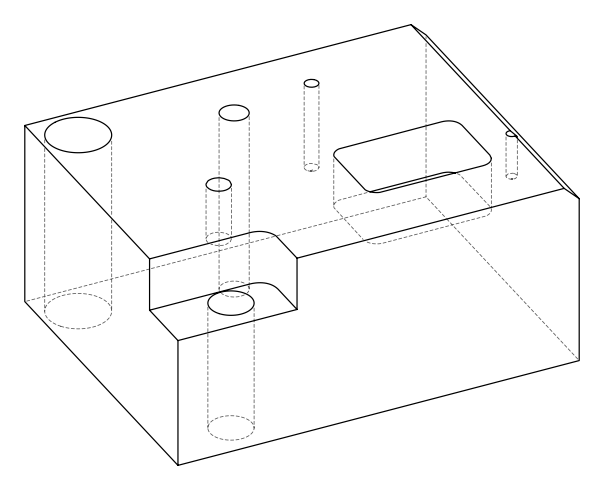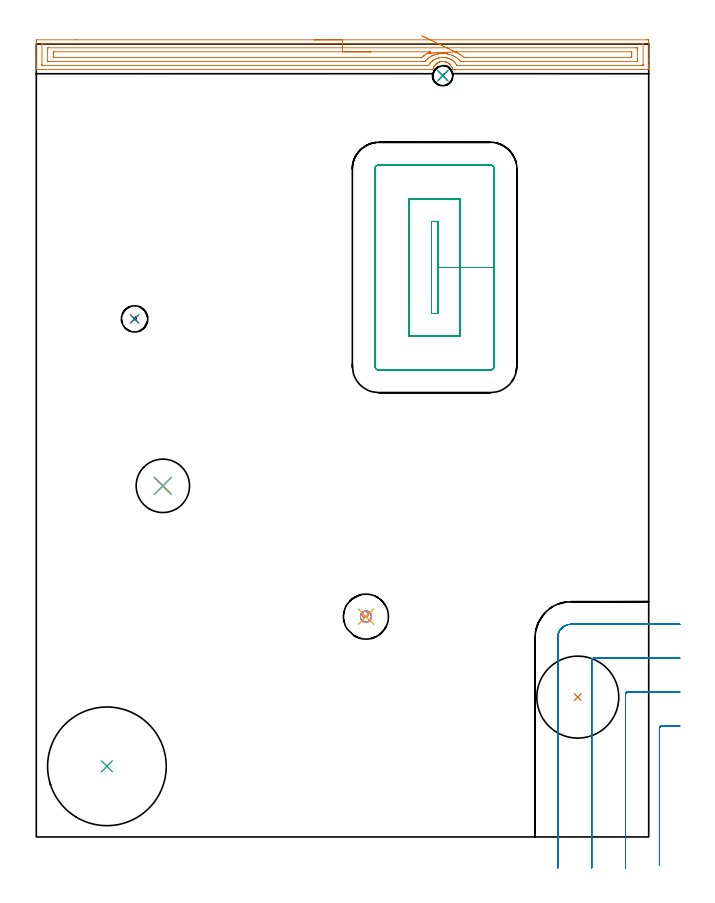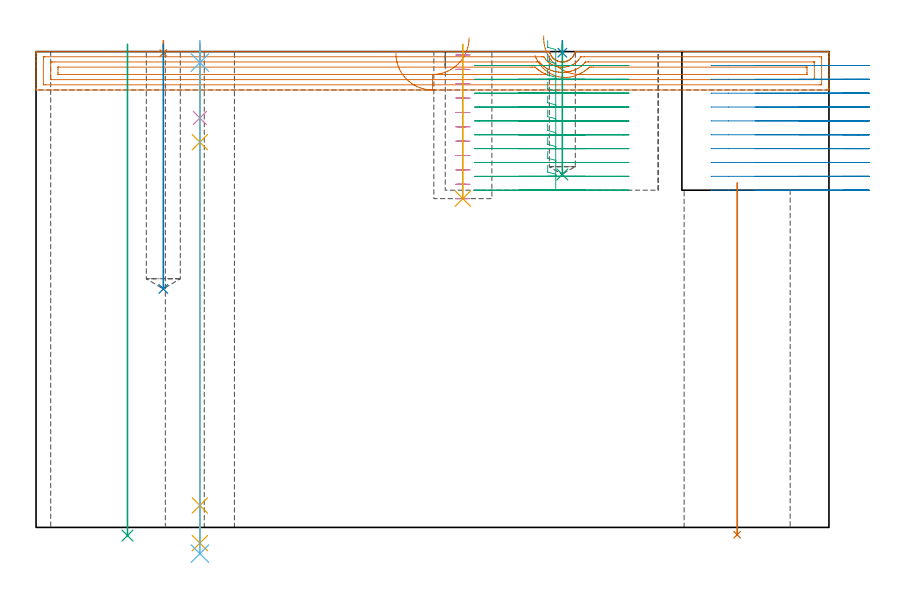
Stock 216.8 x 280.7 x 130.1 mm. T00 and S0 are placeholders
(PLAN: 15 operations, 11 tool changes, 29.6 min)
(1 AREA_MILL | FG_CHAMFER_SURFACE | UGT0205_001 | 7.29 min | 11953 mm3)
(2 MILL_CORNER_NOTCH_RECTANGULAR | CORNER_NOTCH_RECTANGULAR | NXT0201_012 | Follow Part, ap 4, ae 75% | 8.42 min | 125627 mm3)
(3 MILL_RECTANGULAR_POCKET | POCKET_RECTANGULAR_STRAIGHT | NXT0201_012 | Follow Part, ap 4, ae 75% | 10.11 min | 192583 mm3)
(4 MILL_BLIND_HOLE_FROM_SOLID_MATERIAL | STEP1POCKET | NXT0201_011 | Spiral | 0.84 min | 7949 mm3)
(5 BORE_BLIND_HOLE | STEP1POCKET | UGT0332_074 | 0.17 min | 0 mm3)
(6 SPOT_DRILL | STEP1HOLE_1 | NXT0321_9005460120000 | 0.05 min | 216 mm3)
(7 SPOT_DRILL_1 | STEP1POCKET_1 | NXT0321_9005460120000 | 0.03 min | 17 mm3)
(8 SPOT_DRILL_2 | STEP1POCKET_2 | NXT0321_9005460120000 | 0.03 min | 0 mm3)
(9 INDEXABLE_INSERT_DRILL_THROUGH_HOLE_FROM_SOLID | STEP1HOLE | NXT0302_036 | 0.54 min | 180213 mm3)
(10 DRILL_BLIND_HOLE_INTO_CENTER | STEP1HOLE_1 | NXT0301_092 | 0.08 min | 1728 mm3)
(11 GUN_DRILL_THROUGH_HOLE | STEP1HOLE_1 | UGT0307_009 | 0.65 min | 12797 mm3)
(12 DRILL_TO_ENLARGE_THROUGH_HOLE | STEP1HOLE_1 | UGT0301_257 | 0.56 min | 21760 mm3)
(13 INDEXABLE_INSERT_DRILL_THROUGH_HOLE_FROM_SOLID_1 | STEP1HOLE_2 | NXT0302_029 | 0.39 min | 60851 mm3)
(14 DRILL_BLIND_HOLE_INTO_CENTER_1 | STEP1POCKET_1 | UGT0301_208 | 0.27 min | 4277 mm3)
(15 DRILL_BLIND_HOLE_INTO_CENTER_2 | STEP1POCKET_2 | UGT0301_191 | 0.14 min | 1250 mm3)
(TOOL UGT0205_001 | Chamfer Mill 20 x 3 x 45 deg. | D20 FL50 Z2)
(TOOL NXT0201_012 | ENDMILL 16mm [2P460-1600-NA 1630] | D16 FL38 Z6)
(TOOL NXT0201_011 | ENDMILL 12mm [2P460-1200-NA 1630] | D12 FL38 Z6)
(TOOL UGT0332_074 | 15.8 mm Rough Boring Bar | D15.8)
(TOOL NXT0321_9005460120000 | NC Spot Drill, 142deg, 12mm, Carbide, Uncoated | D12 PA142 FL30 Z2)
(TOOL NXT0302_036 | Index. Insert Drill 42mm [880-D4200L50-05] | D42 PA176 FL210 Z2)
(TOOL NXT0301_092 | Carbide Drill 12.1mm [860.1-1210-061A1-MM 2214] | D12.1 PA140 FL77 Z2)
(TOOL UGT0307_009 | Gun Drill 12 mm | D12 PA130 FL24 Z1)
(TOOL UGT0301_257 | Twist Drill 18.9 mm | D18.9 PA118 FL135 Z2)
(TOOL NXT0302_029 | Index. Insert Drill 29mm [880-D2900L32-05] | D29 PA176 FL145 Z2)
(TOOL UGT0301_208 | Twist Drill 9.3 mm | D9.3 PA118 FL78 Z2)
(TOOL UGT0301_191 | Twist Drill 7.1 mm | D7.1 PA118 FL66 Z2)
(OP 1 AREA_MILL)
G17 G21 G94 G90
T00 M6
G54
G17 G0 G90 X98.4 Y282.2 S1061 M3
G43 Z140.1 H0
Z129.6
G94 G1 X98.438 Z128.728 F250.
X98.552 Z127.864
X98.741 Z127.012
X99.003 Z126.18
X99.337 Z125.374
X99.74 Z124.6
X100.208 Z123.864
X100.74 Z123.172
X101.329 Z122.529
X101.972 Z121.94
X102.664 Z121.409
X103.4 Z120.94
X104.174 Z120.537
X104.98 Z120.203
X105.812 Z119.941
X106.664 Z119.752
X107.528 Z119.638
X108.4 Z119.6
X216.168 Y282.199 Z119.601
X216.588 Y282.196 Z119.602
X216.79 Y282.192 Z119.605
X216.795 Y281.784 Z120.014
X216.8 Y281.163 Z120.635
Y274.753 Z127.042
Y273.358 Z128.438
Y272.995 Z128.8
Y272.269 Z129.531
Y272.043 Z129.756
X216.798 Y271.87 Z129.923
X216.79 Y271.702 Z130.088
X216.615 Y271.7 Z130.1
X148.198
X147.379 Y271.706 Z130.092
X147.325 Y271.927 Z129.872
X147.267 Y272.116 Z129.681
X147.219 Y272.249 Z129.55
X147.158 Y272.391 Z129.408
X146.92 Y272.843 Z128.957
X146.621 Y273.265 Z128.534
X146.378 Y273.535 Z128.263
X146.326 Y273.581 Z128.215
X146.228 Y273.67 Z128.129
X146.185 Y273.708 Z128.091
X146.111 Y273.766 Z128.033
X145.984 Y273.866 Z127.934
X145.772 Y274.008 Z127.792
X145.611 Y274.104 Z127.696
X145.551 Y274.139 Z127.661
X145.515 Y274.158 Z127.641
X145.484 Y274.174 Z127.626
X145.457 Y274.186 Z127.614
X145.267 Y274.269 Z127.529
X145.068 Y274.344 Z127.454
X145.046 Y274.352 Z127.445
X144.975 Y274.374 Z127.424
X144.82 Y274.422 Z127.377
X144.591 Y274.476 Z127.323
X144.586 Y274.477 Z127.322
X144.472 Y274.493 Z127.298
X144.398 Y274.506 Z127.287
X144.369 Y274.512 Z127.283
X144.146 Y274.537 Z127.262
X143.922 Y274.543 Z127.25
X143.697 Y274.535 Z127.262
X143.438 Y274.501 Z127.293
X143.279 Y274.48 Z127.311
X143.246 Y274.476 Z127.316
X143.111 Y274.45 Z127.346
X143.024 Y274.432 Z127.364
X142.832 Y274.376 Z127.418
X142.803 Y274.368 Z127.427
X142.542 Y274.27 Z127.529
X142.523 Y274.263 Z127.536
X142.385 Y274.199 Z127.599
X142.254 Y274.139 Z127.66
X141.938 Y273.95 Z127.847
X141.91 Y273.933 Z127.864
X141.829 Y273.874 Z127.924
X141.71 Y273.786 Z128.011
X141.64 Y273.726 Z128.07
X141.519 Y273.624 Z128.172
X141.475 Y273.581 Z128.215
X141.339 Y273.449 Z128.347
X141.195 Y273.288 Z128.509
X141.173 Y273.264 Z128.533
X141.043 Y273.099 Z128.7
X141.016 Y273.064 Z128.735
X140.816 Y272.735 Z129.064
X140.728 Y272.555 Z129.242
X140.647 Y272.391 Z129.407
X140.49 Y271.963 Z129.835
X140.41 Y271.704 Z130.09
X140.149 Y271.7 Z130.1
X0.185
X0.01 Y271.702 Z130.088
X0.002 Y271.87 Z129.923
X0. Y272.044 Z129.756
Y272.269 Z129.531
Y272.995 Z128.8
Y274.237 Z127.56
Y275.632 Z126.164
Y281.784 Z120.014
X0.002 Y282.044 Z119.754
X0.01 Y282.192 Z119.606
X0.16 Y282.199 Z119.599
X14.103 Y282.2 Z119.6
X108.4
Y280.786 Z121.014
X214.379 Y280.785 Z121.015
X214.503 Y280.784 Z121.016
X214.746 Y280.779 Z121.021
X214.791 Y280.771 Z121.029
X214.795 Y280.738 Z121.062
X214.797 Y280.703 Z121.097
X214.8 Y280.492 Z121.308
Y273.461 Z128.339
X214.798 Y273.323 Z128.477
X214.795 Y273.213 Z128.587
X214.79 Y273.14 Z128.66
X214.782 Y273.121 Z128.679
X214.258 Y273.114 Z128.686
X149.865 Y273.115 Z128.685
X149.093 Y273.12 Z128.68
X148.964 Y273.121 Z128.679
X148.892 Y273.172 Z128.628
X148.848 Y273.236 Z128.564
X148.416 Y273.874 Z127.926
X148.198 Y274.135 Z127.665
X147.89 Y274.453 Z127.347
X147.533 Y274.753 Z127.047
X147.304 Y274.92 Z126.88
X146.824 Y275.224 Z126.576
X146.41 Y275.425 Z126.375
X145.882 Y275.632 Z126.168
X145.515 Y275.741 Z126.059
X145.365 Y275.779 Z126.021
X144.944 Y275.864 Z125.936
X144.621 Y275.91 Z125.89
X144.307 Y275.94 Z125.86
X144.007 Y275.952 Z125.848
X143.726 Y275.948 Z125.852
X143.423 Y275.93 Z125.87
X142.832 Y275.856 Z125.944
X142.64 Y275.821 Z125.979
X142.324 Y275.752 Z126.048
X141.938 Y275.644 Z126.156
X141.928 Y275.641 Z126.159
X141.901 Y275.632 Z126.168
X141.3 Y275.379 Z126.421
X141.043 Y275.257 Z126.543
X140.723 Y275.068 Z126.733
X140.578 Y274.98 Z126.82
X140.254 Y274.753 Z127.047
X140.195 Y274.708 Z127.092
X140.149 Y274.67 Z127.13
X139.947 Y274.489 Z127.311
X139.736 Y274.284 Z127.516
X139.371 Y273.874 Z127.926
X139.318 Y273.811 Z127.989
X139.255 Y273.728 Z128.072
X138.881 Y273.127 Z128.673
X138.842 Y273.121 Z128.679
X138.747 Y273.119 Z128.681
X138.36 Y273.115 Z128.685
X138.239 Y273.114 Z128.686
X2.421 Y273.115 Z128.685
X2.297 Y273.116 Z128.684
X2.054 Y273.121 Z128.679
X2.009 Y273.129 Z128.671
X2.005 Y273.162 Z128.638
X2.003 Y273.197 Z128.603
X2. Y273.408 Z128.392
Y280.439 Z121.361
X2.002 Y280.577 Z121.223
X2.005 Y280.687 Z121.113
X2.01 Y280.76 Z121.04
X2.018 Y280.779 Z121.021
X2.542 Y280.786 Z121.014
X108.4
Y279.372 Z122.428
X211.696 Y279.371 Z122.429
X212.367 Y279.368 Z122.432
X212.591 Y279.364 Z122.436
X212.79 Y279.347 Z122.453
X212.795 Y279.147 Z122.653
X212.799 Y278.943 Z122.857
X212.8 Y275.426 Z126.374
X212.796 Y274.753 Z127.047
X212.793 Y274.554 Z127.246
X212.783 Y274.535 Z127.265
X212.761 Y274.533 Z127.267
X212.705 Y274.53 Z127.27
X212.591 Y274.529 Z127.271
X151.109
X150.881 Y274.53 Z127.27
X150.208 Y274.536 Z127.264
X150.184 Y274.558 Z127.242
X150.147 Y274.595 Z127.205
X150.015 Y274.753 Z127.047
X149.987 Y274.784 Z127.016
X149.568 Y275.223 Z126.577
X149.113 Y275.632 Z126.168
X149.093 Y275.649 Z126.151
X148.997 Y275.726 Z126.074
X148.198 Y276.249 Z125.551
X148.033 Y276.349 Z125.451
X147.706 Y276.511 Z125.289
X147.304 Y276.691 Z125.109
X146.996 Y276.813 Z124.987
X146.41 Y277.008 Z124.792
X146.107 Y277.092 Z124.708
X145.731 Y277.178 Z124.622
X145.515 Y277.219 Z124.581
X145.117 Y277.282 Z124.518
X144.675 Y277.336 Z124.464
X144.621 Y277.34 Z124.46
X144.184 Y277.362 Z124.438
X143.748 Y277.368 Z124.432
X143.726
X143.301 Y277.342 Z124.458
X142.916 Y277.307 Z124.493
X142.832 Y277.297 Z124.503
X142.457 Y277.245 Z124.555
X142.141 Y277.19 Z124.61
X141.938 Y277.148 Z124.652
X141.647 Y277.082 Z124.718
X141.422 Y277.018 Z124.782
X141.043 Y276.903 Z124.897
X140.758 Y276.791 Z125.009
X140.149 Y276.543 Z125.257
X140.126 Y276.533 Z125.267
X140.081 Y276.511 Z125.289
X139.552 Y276.218 Z125.582
X139.255 Y276.041 Z125.759
X139.012 Y275.871 Z125.929
X138.69 Y275.632 Z126.168
X138.511 Y275.483 Z126.317
X138.36 Y275.351 Z126.449
X138.056 Y275.052 Z126.748
X137.781 Y274.753 Z127.047
X137.63 Y274.592 Z127.208
X137.575 Y274.535 Z127.265
X137.466 Y274.534 Z127.266
X136.799 Y274.529 Z127.271
X5.104
X4.433 Y274.532 Z127.268
X4.209 Y274.536 Z127.264
X4.01 Y274.553 Z127.247
X4.005 Y274.753 Z127.047
X4.001 Y274.957 Z126.843
X4. Y278.474 Z123.326
X4.004 Y279.147 Z122.653
X4.007 Y279.346 Z122.454
X4.017 Y279.365 Z122.435
X4.039 Y279.367 Z122.433
X4.095 Y279.37 Z122.43
X4.209 Y279.371 Z122.429
X108.4 Y279.372 Z122.428
Y277.957 Z123.843
X139.255
X139.573 Y277.956 Z123.844
X139.575 Y277.954 Z123.846
X139.329 Y277.844 Z123.956
X139.255 Y277.811 Z123.989
X138.963 Y277.676 Z124.124
X138.41 Y277.389 Z124.411
X138.378 Y277.372 Z124.428
X138.36 Y277.362 Z124.438
X137.829 Y277.032 Z124.768
X137.466 Y276.777 Z125.023
X137.313 Y276.661 Z125.139
X137.122 Y276.511 Z125.289
X136.828 Y276.259 Z125.541
X136.572 Y276.029 Z125.771
X136.486 Y275.954 Z125.846
X136.413 Y275.95 Z125.85
X136.252 Y275.946 Z125.854
X135.677 Y275.943 Z125.857
X135.361
X6.15
X6.069 Y275.944 Z125.856
X6.032 Y275.947 Z125.853
X6.015 Y275.949 Z125.851
X6.01 Y275.964 Z125.836
X6.006 Y276.072 Z125.728
X6. Y276.508 Z125.292
Y277.387 Z124.413
X6.007 Y277.828 Z123.972
X6.01 Y277.936 Z123.864
X6.019 Y277.951 Z123.849
X6.052 Y277.953 Z123.847
X6.122 Y277.955 Z123.845
X6.315 Y277.957 Z123.843
X108.4
X109.272 Z123.881
X110.136 Z123.995
X110.988 Z124.183
X111.82 Z124.446
X112.626 Z124.78
X113.4 Z125.182
X114.136 Z125.651
X114.828 Z126.182
X115.471 Z126.772
X116.06 Z127.415
X116.592 Z128.107
X117.06 Z128.843
X117.463 Z129.617
X117.797 Z130.422
X118.059 Z131.254
X118.248 Z132.106
X118.362 Z132.971
X118.4 Z133.843
G0 X138.812 Y277.456 Z134.358
G1 X138.804 Y277.455 Z133.486
X138.873 Y277.459 Z132.616
X139.016 Y277.466 Z131.756
X139.235 Y277.478 Z130.911
X139.525 Y277.493 Z130.089
X139.887 Y277.512 Z129.295
X140.316 Y277.535 Z128.536
X140.809 Y277.56 Z127.817
X141.363 Y277.589 Z127.144
X141.974 Y277.621 Z126.521
X142.636 Y277.656 Z125.955
X143.346 Y277.693 Z125.448
X144.096 Y277.733 Z125.005
X144.883 Y277.774 Z124.63
X145.699 Y277.817 Z124.324
X146.538 Y277.861 Z124.091
X147.395 Y277.906 Z123.932
X148.262 Y277.951 Z123.849
X148.302 Y277.953 Z123.847
X148.389 Y277.956 Z123.844
X148.515 Y277.957 Z123.843
X148.759
X210.65
X210.731 Y277.955 Z123.845
X210.768 Y277.953 Z123.847
X210.785 Y277.951 Z123.849
X210.79 Y277.936 Z123.864
X210.794 Y277.828 Z123.972
X210.8 Y277.391 Z124.409
Y276.513 Z125.287
X210.793 Y276.072 Z125.728
X210.79 Y275.964 Z125.836
X210.781 Y275.949 Z125.851
X210.748 Y275.947 Z125.853
X210.678 Y275.945 Z125.855
X210.485 Y275.943 Z125.857
X152.353
X151.776 Y275.944 Z125.856
X151.455 Y275.947 Z125.853
X151.32 Y275.95 Z125.85
X151.041 Y276.194 Z125.606
X150.881 Y276.334 Z125.466
X150.671 Y276.511 Z125.289
X150.475 Y276.668 Z125.132
X150.283 Y276.803 Z124.997
X149.987 Y277.003 Z124.797
X149.39 Y277.389 Z124.411
X149.093 Y277.55 Z124.25
X148.755 Y277.721 Z124.079
X148.353 Y277.907 Z123.893
X148.262 Y277.951 Z123.849
X147.528 Y278.304 Z123.537
X146.772 Y278.668 Z123.297
X146. Y279.04 Z123.132
X145.218 Y279.416 Z123.041
X144.432 Y279.794 Z123.027
X143.648 Y280.171 Z123.089
X142.872 Y280.545 Z123.226
X142.109 Y280.912 Z123.438
X141.366 Y281.269 Z123.723
X140.648 Y281.615 Z124.079
X139.961 Y281.946 Z124.502
X139.31 Y282.259 Z124.991
X138.7 Y282.553 Z125.541
X138.135 Y282.825 Z126.147
X137.62 Y283.072 Z126.806
X137.158 Y283.294 Z127.512
X136.754 Y283.489 Z128.261
X136.41 Y283.654 Z129.045
G0 Z140.1
M5
M2
(OP 2 MILL_CORNER_NOTCH_RECTANGULAR)
G17 G21 G94 G90
T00 M6
G54
G17 G0 G90 X227.8 Y39.3 S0 M3
G43 Z140.1 H1
Z126.31
G94 G1 X224.8 F250.
X221.396 F500.
G3 X220.6 Y38.504 R0.8
G1 Y-7.04
Y-10.04 F250.
G0 Z140.1
X227.8 Y51.3
Z126.31
G1 X224.8
X209.396 F500.
G3 X208.6 Y50.504 R0.8
G1 Y-8.
Y-11. F250.
G0 Z140.1
X227.8 Y63.3
Z126.31
G1 X224.8
X197.396 F500.
G3 X196.6 Y62.504 R0.8
G1 Y-8.
Y-11. F250.
G0 Z140.1
X227.8 Y75.3
Z126.31
G1 X224.8
X189.3 F500.
G3 X184.6 Y70.6 R4.7
G1 Y-8.
Y-11. F250.
G0 Z140.1
X227.8 Y39.3
Z122.52
G1 X224.8
X221.396 F500.
G3 X220.6 Y38.504 R0.8
G1 Y-7.04
Y-10.04 F250.
G0 Z140.1
X227.8 Y51.3
Z122.52
G1 X224.8
X209.396 F500.
G3 X208.6 Y50.504 R0.8
G1 Y-8.
Y-11. F250.
G0 Z140.1
X227.8 Y63.3
Z122.52
G1 X224.8
X197.396 F500.
G3 X196.6 Y62.504 R0.8
G1 Y-8.
Y-11. F250.
G0 Z140.1
X227.8 Y75.3
Z122.52
G1 X224.8
X189.3 F500.
G3 X184.6 Y70.6 R4.7
G1 Y-8.
Y-11. F250.
G0 Z140.1
X227.8 Y39.3
Z118.73
G1 X224.8
X221.396 F500.
G3 X220.6 Y38.504 R0.8
G1 Y-7.04
Y-10.04 F250.
G0 Z140.1
X227.8 Y51.3
Z118.73
G1 X224.8
X209.396 F500.
G3 X208.6 Y50.504 R0.8
G1 Y-8.
Y-11. F250.
G0 Z140.1
X227.8 Y63.3
Z118.73
G1 X224.8
X197.396 F500.
G3 X196.6 Y62.504 R0.8
G1 Y-8.
Y-11. F250.
G0 Z140.1
X227.8 Y75.3
Z118.73
G1 X224.8
X189.3 F500.
G3 X184.6 Y70.6 R4.7
G1 Y-8.
Y-11. F250.
G0 Z140.1
X227.8 Y39.3
Z114.94
G1 X224.8
X221.396 F500.
G3 X220.6 Y38.504 R0.8
G1 Y-7.04
Y-10.04 F250.
G0 Z140.1
X227.8 Y51.3
Z114.94
G1 X224.8
X209.396 F500.
G3 X208.6 Y50.504 R0.8
G1 Y-8.
Y-11. F250.
G0 Z140.1
X227.8 Y63.3
Z114.94
G1 X224.8
X197.396 F500.
G3 X196.6 Y62.504 R0.8
G1 Y-8.
Y-11. F250.
G0 Z140.1
X227.8 Y75.3
Z114.94
G1 X224.8
X189.3 F500.
G3 X184.6 Y70.6 R4.7
G1 Y-8.
Y-11. F250.
G0 Z140.1
X227.8 Y39.3
Z111.15
G1 X224.8
X221.396 F500.
G3 X220.6 Y38.504 R0.8
G1 Y-7.04
Y-10.04 F250.
G0 Z140.1
X227.8 Y51.3
Z111.15
G1 X224.8
X209.396 F500.
G3 X208.6 Y50.504 R0.8
G1 Y-8.
Y-11. F250.
G0 Z140.1
X227.8 Y63.3
Z111.15
G1 X224.8
X197.396 F500.
G3 X196.6 Y62.504 R0.8
G1 Y-8.
Y-11. F250.
G0 Z140.1
X227.8 Y75.3
Z111.15
G1 X224.8
X189.3 F500.
G3 X184.6 Y70.6 R4.7
G1 Y-8.
Y-11. F250.
G0 Z140.1
X227.8 Y39.3
Z107.36
G1 X224.8
X221.396 F500.
G3 X220.6 Y38.504 R0.8
G1 Y-7.04
Y-10.04 F250.
G0 Z140.1
X227.8 Y51.3
Z107.36
G1 X224.8
X209.396 F500.
G3 X208.6 Y50.504 R0.8
G1 Y-8.
Y-11. F250.
G0 Z140.1
X227.8 Y63.3
Z107.36
G1 X224.8
X197.396 F500.
G3 X196.6 Y62.504 R0.8
G1 Y-8.
Y-11. F250.
G0 Z140.1
X227.8 Y75.3
Z107.36
G1 X224.8
X189.3 F500.
G3 X184.6 Y70.6 R4.7
G1 Y-8.
Y-11. F250.
G0 Z140.1
X227.8 Y39.3
Z103.57
G1 X224.8
X221.396 F500.
G3 X220.6 Y38.504 R0.8
G1 Y-7.04
Y-10.04 F250.
G0 Z140.1
X227.8 Y51.3
Z103.57
G1 X224.8
X209.396 F500.
G3 X208.6 Y50.504 R0.8
G1 Y-8.
Y-11. F250.
G0 Z140.1
X227.8 Y63.3
Z103.57
G1 X224.8
X197.396 F500.
G3 X196.6 Y62.504 R0.8
G1 Y-8.
Y-11. F250.
G0 Z140.1
X227.8 Y75.3
Z103.57
G1 X224.8
X189.3 F500.
G3 X184.6 Y70.6 R4.7
G1 Y-8.
Y-11. F250.
G0 Z140.1
X227.8 Y39.3
Z99.78
G1 X224.8
X221.396 F500.
G3 X220.6 Y38.504 R0.8
G1 Y-7.04
Y-10.04 F250.
G0 Z140.1
X227.8 Y51.3
Z99.78
G1 X224.8
X209.396 F500.
G3 X208.6 Y50.504 R0.8
G1 Y-8.
Y-11. F250.
G0 Z140.1
X227.8 Y63.3
Z99.78
G1 X224.8
X197.396 F500.
G3 X196.6 Y62.504 R0.8
G1 Y-8.
Y-11. F250.
G0 Z140.1
X227.8 Y75.3
Z99.78
G1 X224.8
X189.3 F500.
G3 X184.6 Y70.6 R4.7
G1 Y-8.
Y-11. F250.
G0 Z140.1
X227.8 Y39.3
Z95.99
G1 X224.8
X221.396 F500.
G3 X220.6 Y38.504 R0.8
G1 Y-7.04
Y-10.04 F250.
G0 Z140.1
X227.8 Y51.3
Z95.99
G1 X224.8
X209.396 F500.
G3 X208.6 Y50.504 R0.8
G1 Y-8.
Y-11. F250.
G0 Z140.1
X227.8 Y63.3
Z95.99
G1 X224.8
X197.396 F500.
G3 X196.6 Y62.504 R0.8
G1 Y-8.
Y-11. F250.
G0 Z140.1
X227.8 Y75.3
Z95.99
G1 X224.8
X189.3 F500.
G3 X184.6 Y70.6 R4.7
G1 Y-8.
Y-11. F250.
G0 Z140.1
X227.8 Y39.3
Z92.2
G1 X224.8
X221.396 F500.
G3 X220.6 Y38.504 R0.8
G1 Y-7.04
Y-10.04 F250.
G0 Z140.1
X227.8 Y51.3
Z92.2
G1 X224.8
X209.396 F500.
G3 X208.6 Y50.504 R0.8
G1 Y-8.
Y-11. F250.
G0 Z140.1
X227.8 Y63.3
Z92.2
G1 X224.8
X197.396 F500.
G3 X196.6 Y62.504 R0.8
G1 Y-8.
Y-11. F250.
G0 Z140.1
X227.8 Y75.3
Z92.2
G1 X224.8
X189.3 F500.
G3 X184.6 Y70.6 R4.7
G1 Y-8.
Y-11. F250.
G0 Z140.1
M5
M2
(OP 3 MILL_RECTANGULAR_POCKET)
G17 G21 G94 G90
T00 M6
G54
G17 G0 G90 X139.9 Y192.141 S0 M3
G43 Z140.1 H1
Z133.1
G94 G1 Y185.3 Z131.267 F250.
X142.1 Z130.677
Y201.6 Z126.31
Y217.9 F500.
X139.9
Y185.3
X142.1
Y201.6
X150.1
Y225.9
X131.9
Y177.3
X150.1
Y201.6
X162.1
Y236.5
G3 X160.7 Y237.9 R1.4
G1 X121.3
G3 X119.9 Y236.5 R1.4
G1 Y166.7
G3 X121.3 Y165.3 R1.4
G1 X160.7
G3 X162.1 Y166.7 R1.4
G1 Y201.6
Y202.6
G0 X139.9 Y192.141 Z129.31
G1 Y185.3 Z127.477 F250.
X142.1 Z126.887
Y201.6 Z122.52
Y217.9 F500.
X139.9
Y185.3
X142.1
Y201.6
X150.1
Y225.9
X131.9
Y177.3
X150.1
Y201.6
X162.1
Y236.5
G3 X160.7 Y237.9 R1.4
G1 X121.3
G3 X119.9 Y236.5 R1.4
G1 Y166.7
G3 X121.3 Y165.3 R1.4
G1 X160.7
G3 X162.1 Y166.7 R1.4
G1 Y201.6
Y202.6
G0 X139.9 Y192.141 Z125.52
G1 Y185.3 Z123.687 F250.
X142.1 Z123.097
Y201.6 Z118.73
Y217.9 F500.
X139.9
Y185.3
X142.1
Y201.6
X150.1
Y225.9
X131.9
Y177.3
X150.1
Y201.6
X162.1
Y236.5
G3 X160.7 Y237.9 R1.4
G1 X121.3
G3 X119.9 Y236.5 R1.4
G1 Y166.7
G3 X121.3 Y165.3 R1.4
G1 X160.7
G3 X162.1 Y166.7 R1.4
G1 Y201.6
Y202.6
G0 X139.9 Y192.141 Z121.73
G1 Y185.3 Z119.897 F250.
X142.1 Z119.308
Y201.6 Z114.94
Y217.9 F500.
X139.9
Y185.3
X142.1
Y201.6
X150.1
Y225.9
X131.9
Y177.3
X150.1
Y201.6
X162.1
Y236.5
G3 X160.7 Y237.9 R1.4
G1 X121.3
G3 X119.9 Y236.5 R1.4
G1 Y166.7
G3 X121.3 Y165.3 R1.4
G1 X160.7
G3 X162.1 Y166.7 R1.4
G1 Y201.6
Y202.6
G0 X139.9 Y192.141 Z117.94
G1 Y185.3 Z116.107 F250.
X142.1 Z115.518
Y201.6 Z111.15
Y217.9 F500.
X139.9
Y185.3
X142.1
Y201.6
X150.1
Y225.9
X131.9
Y177.3
X150.1
Y201.6
X162.1
Y236.5
G3 X160.7 Y237.9 R1.4
G1 X121.3
G3 X119.9 Y236.5 R1.4
G1 Y166.7
G3 X121.3 Y165.3 R1.4
G1 X160.7
G3 X162.1 Y166.7 R1.4
G1 Y201.6
Y202.6
G0 X139.9 Y192.141 Z114.15
G1 Y185.3 Z112.317 F250.
X142.1 Z111.728
Y201.6 Z107.36
Y217.9 F500.
X139.9
Y185.3
X142.1
Y201.6
X150.1
Y225.9
X131.9
Y177.3
X150.1
Y201.6
X162.1
Y236.5
G3 X160.7 Y237.9 R1.4
G1 X121.3
G3 X119.9 Y236.5 R1.4
G1 Y166.7
G3 X121.3 Y165.3 R1.4
G1 X160.7
G3 X162.1 Y166.7 R1.4
G1 Y201.6
Y202.6
G0 X139.9 Y192.141 Z110.36
G1 Y185.3 Z108.527 F250.
X142.1 Z107.938
Y201.6 Z103.57
Y217.9 F500.
X139.9
Y185.3
X142.1
Y201.6
X150.1
Y225.9
X131.9
Y177.3
X150.1
Y201.6
X162.1
Y236.5
G3 X160.7 Y237.9 R1.4
G1 X121.3
G3 X119.9 Y236.5 R1.4
G1 Y166.7
G3 X121.3 Y165.3 R1.4
G1 X160.7
G3 X162.1 Y166.7 R1.4
G1 Y201.6
Y202.6
G0 X139.9 Y192.141 Z106.57
G1 Y185.3 Z104.737 F250.
X142.1 Z104.148
Y201.6 Z99.78
Y217.9 F500.
X139.9
Y185.3
X142.1
Y201.6
X150.1
Y225.9
X131.9
Y177.3
X150.1
Y201.6
X162.1
Y236.5
G3 X160.7 Y237.9 R1.4
G1 X121.3
G3 X119.9 Y236.5 R1.4
G1 Y166.7
G3 X121.3 Y165.3 R1.4
G1 X160.7
G3 X162.1 Y166.7 R1.4
G1 Y201.6
Y202.6
G0 X139.9 Y192.141 Z102.78
G1 Y185.3 Z100.947 F250.
X142.1 Z100.358
Y201.6 Z95.99
Y217.9 F500.
X139.9
Y185.3
X142.1
Y201.6
X150.1
Y225.9
X131.9
Y177.3
X150.1
Y201.6
X162.1
Y236.5
G3 X160.7 Y237.9 R1.4
G1 X121.3
G3 X119.9 Y236.5 R1.4
G1 Y166.7
G3 X121.3 Y165.3 R1.4
G1 X160.7
G3 X162.1 Y166.7 R1.4
G1 Y201.6
Y202.6
G0 X139.9 Y192.141 Z98.99
G1 Y185.3 Z97.157 F250.
X142.1 Z96.568
Y201.6 Z92.2
Y217.9 F500.
X139.9
Y185.3
X142.1
Y201.6
X150.1
Y225.9
X131.9
Y177.3
X150.1
Y201.6
X162.1
Y236.5
G3 X160.7 Y237.9 R1.4
G1 X121.3
G3 X119.9 Y236.5 R1.4
G1 Y166.7
G3 X121.3 Y165.3 R1.4
G1 X160.7
G3 X162.1 Y166.7 R1.4
G1 Y201.6
Y202.6
G0 Z140.1
M5
M2
(OP 4 MILL_BLIND_HOLE_FROM_SOLID_MATERIAL)
G17 G21 G94 G90
T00 M6
G54
G17 G0 G90 X116.7 Y78. S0 M3
G43 Z140.1 H1
Z129.173
G94 G3 X117.441 Y79.209 R0.832 F250.
X115.815 Y79.737 R1.209
X114.963 Y77.115 R1.95
X115.815 Y79.737 R-1.95
X115.389 Y78.426 R0.975
X116.7 Y78. R0.975
G0 Z125.245
G3 X117.441 Y79.209 R0.832
X115.815 Y79.737 R1.209
X114.963 Y77.115 R1.95
X115.815 Y79.737 R-1.95
X115.389 Y78.426 R0.975
X116.7 Y78. R0.975
G0 Z121.318
G3 X117.441 Y79.209 R0.832
X115.815 Y79.737 R1.209
X114.963 Y77.115 R1.95
X115.815 Y79.737 R-1.95
X115.389 Y78.426 R0.975
X116.7 Y78. R0.975
G0 Z117.391
G3 X117.441 Y79.209 R0.832
X115.815 Y79.737 R1.209
X114.963 Y77.115 R1.95
X115.815 Y79.737 R-1.95
X115.389 Y78.426 R0.975
X116.7 Y78. R0.975
G0 Z113.464
G3 X117.441 Y79.209 R0.832
X115.815 Y79.737 R1.209
X114.963 Y77.115 R1.95
X115.815 Y79.737 R-1.95
X115.389 Y78.426 R0.975
X116.7 Y78. R0.975
G0 Z109.536
G3 X117.441 Y79.209 R0.832
X115.815 Y79.737 R1.209
X114.963 Y77.115 R1.95
X115.815 Y79.737 R-1.95
X115.389 Y78.426 R0.975
X116.7 Y78. R0.975
G0 Z105.609
G3 X117.441 Y79.209 R0.832
X115.815 Y79.737 R1.209
X114.963 Y77.115 R1.95
X115.815 Y79.737 R-1.95
X115.389 Y78.426 R0.975
X116.7 Y78. R0.975
G0 Z101.682
G3 X117.441 Y79.209 R0.832
X115.815 Y79.737 R1.209
X114.963 Y77.115 R1.95
X115.815 Y79.737 R-1.95
X115.389 Y78.426 R0.975
X116.7 Y78. R0.975
G0 Z97.755
G3 X117.441 Y79.209 R0.832
X115.815 Y79.737 R1.209
X114.963 Y77.115 R1.95
X115.815 Y79.737 R-1.95
X115.389 Y78.426 R0.975
X116.7 Y78. R0.975
G0 Z93.827
G3 X117.441 Y79.209 R0.832
X115.815 Y79.737 R1.209
X114.963 Y77.115 R1.95
X115.815 Y79.737 R-1.95
X115.389 Y78.426 R0.975
X116.7 Y78. R0.975
G0 Z89.9
G3 X117.441 Y79.209 R0.832
X115.815 Y79.737 R1.209
X114.963 Y77.115 R1.95
X115.815 Y79.737 R-1.95
X115.389 Y78.426 R0.975
X116.7 Y78. R0.975
G0 Z140.1
M5
M2
(OP 5 BORE_BLIND_HOLE)
G17 G21 G94 G90
T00 M6
G54
G17 G0 G90 X116.7 Y78. S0 M3
G43 Z140.1 H0
G94 G85 G98 Z89.9 F250. R132.1
G80
M5
M2
(OP 6 SPOT_DRILL)
G17 G21 G94 G90
T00 M6
G54
G17 G0 G90 X44.8 Y124.3 S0 M3
G43 Z140.1 H0
G94 G81 G98 Z127.1 F250. R133.1
G80
M5
M2
(OP 7 SPOT_DRILL_1)
G17 G21 G94 G90
T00 M6
G54
G17 G0 G90 X34.8 Y183.4 S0 M3
G43 Z140.1 H0
G94 G81 G98 Z129.7 F250. R133.1
G80
M5
M2
(OP 8 SPOT_DRILL_2)
G17 G21 G94 G90
T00 M6
G54
G17 G0 G90 X143.9 Y269.5 S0 M3
G43 Z140.1 H0
G94 G81 G98 Z129.794 F250. R133.1
G80
M5
M2
(OP 9 INDEXABLE_INSERT_DRILL_THROUGH_HOLE_FROM_SOLID)
G17 G21 G94 G90
T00 M6
G54
G17 G0 G90 X25. Y25. S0 M3
G43 Z140.1 H1
G94 G81 G98 Z-2.233 F250. R132.1
G80
M5
M2
(OP 10 DRILL_BLIND_HOLE_INTO_CENTER)
G17 G21 G94 G90
T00 M6
G54
G17 G0 G90 X44.8 Y124.3 S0 M3
G43 Z140.1 H1
G94 G81 G98 Z111.95 F250. R132.1
G80
M5
M2
(OP 11 GUN_DRILL_THROUGH_HOLE)
G17 G21 G94 G90
T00 M6
G54
G17 G0 G90 X44.8 Y124.3 M8
G43 Z140.1 H0
Z126.183
S716 M3
G94 G1 Z105.336 F125. M26
G4 X.084
Z6. F250.
G4 X.084
Z-4.298 F125.
G4 X.084
M5
M9
G0 Z126.183
Z140.1
M2
(OP 12 DRILL_TO_ENLARGE_THROUGH_HOLE)
G17 G21 G94 G90
T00 M6
G54
G17 G0 G90 X44.8 Y124.3 S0 M3
G43 Z140.1 H0
G94 G73 G98 Z-7.178 F250. Q17.16 R132.1
G80
M5
M2
(OP 13 INDEXABLE_INSERT_DRILL_THROUGH_HOLE_FROM_SOLID_1)
G17 G21 G94 G90
T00 M6
G54
G17 G0 G90 X191.7 Y49.5 S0 M3
G43 Z140.1 H1
G94 G81 G98 Z-2.006 F250. R94.2
G80
M5
M2
(OP 14 DRILL_BLIND_HOLE_INTO_CENTER_1)
G17 G21 G94 G90
T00 M6
G54
G17 G0 G90 X34.8 Y183.4 S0 M3
G43 Z140.1 H0
G94 G81 G98 Z65.2 F250. R132.1
G80
M5
M2
(OP 15 DRILL_BLIND_HOLE_INTO_CENTER_2)
G17 G21 G94 G90
T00 M6
G54
G17 G0 G90 X143.9 Y269.5 S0 M3
G43 Z140.1 H0
G94 G81 G98 Z96.5 F250. R132.1
G80
M5
M2
